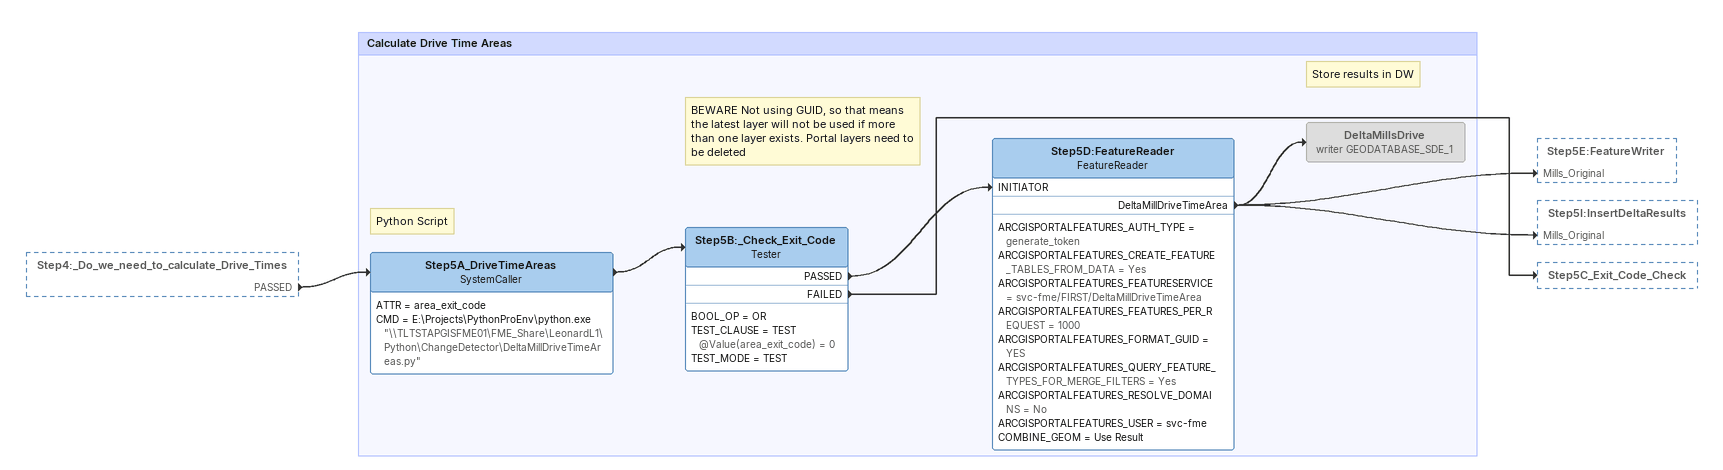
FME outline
Step4:_Do_we_need_to_calculate_Drive_Times [outside]
    PASSED -> Step5A_DriveTimeAreas

Bookmark: Calculate Drive Time Areas
Note: Python Script
Step5A_DriveTimeAreas: SystemCaller
    ATTR = area_exit_code
    CMD = E:\Projects\PythonProEnv\python.exe "\\TLTSTAPGISFME01\FME_Share\LeonardL1\Python\ChangeDetector\DeltaMillDriveTimeAreas.py"
    -> Step5B:_Check_Exit_Code
Step5B:_Check_Exit_Code: Tester
    BOOL_OP = OR
    TEST_CLAUSE = TEST @Value(area_exit_code) = 0
    TEST_MODE = TEST
    PASSED -> Step5D:FeatureReader [INITIATOR]
    FAILED -> Step5C_Exit_Code_Check
Note: BEWARE Not using GUID, so that means the latest layer will not be used if more than one layer exists. Portal layers need to be deleted
Step5D:FeatureReader: FeatureReader
    ARCGISPORTALFEATURES_AUTH_TYPE = generate_token
    ARCGISPORTALFEATURES_CREATE_FEATURE_TABLES_FROM_DATA = Yes
    ARCGISPORTALFEATURES_FEATURESERVICE = svc-fme/FIRST/DeltaMillDriveTimeArea
    ARCGISPORTALFEATURES_FEATURES_PER_REQUEST = 1000
    ARCGISPORTALFEATURES_FORMAT_GUID = YES
    ARCGISPORTALFEATURES_QUERY_FEATURE_TYPES_FOR_MERGE_FILTERS = Yes
    ARCGISPORTALFEATURES_RESOLVE_DOMAINS = No
    ARCGISPORTALFEATURES_USER = svc-fme
    COMBINE_GEOM = Use Result
    DeltaMillDriveTimeArea -> DeltaMillsDrive (writer GEODATABASE_SDE_1)
    DeltaMillDriveTimeArea -> Step5E:FeatureWriter [Mills_Original]
    DeltaMillDriveTimeArea -> Step5I:InsertDeltaResults [Mills_Original]
Note: Store results in DW
DeltaMillsDrive (writer GEODATABASE_SDE_1) [off]
